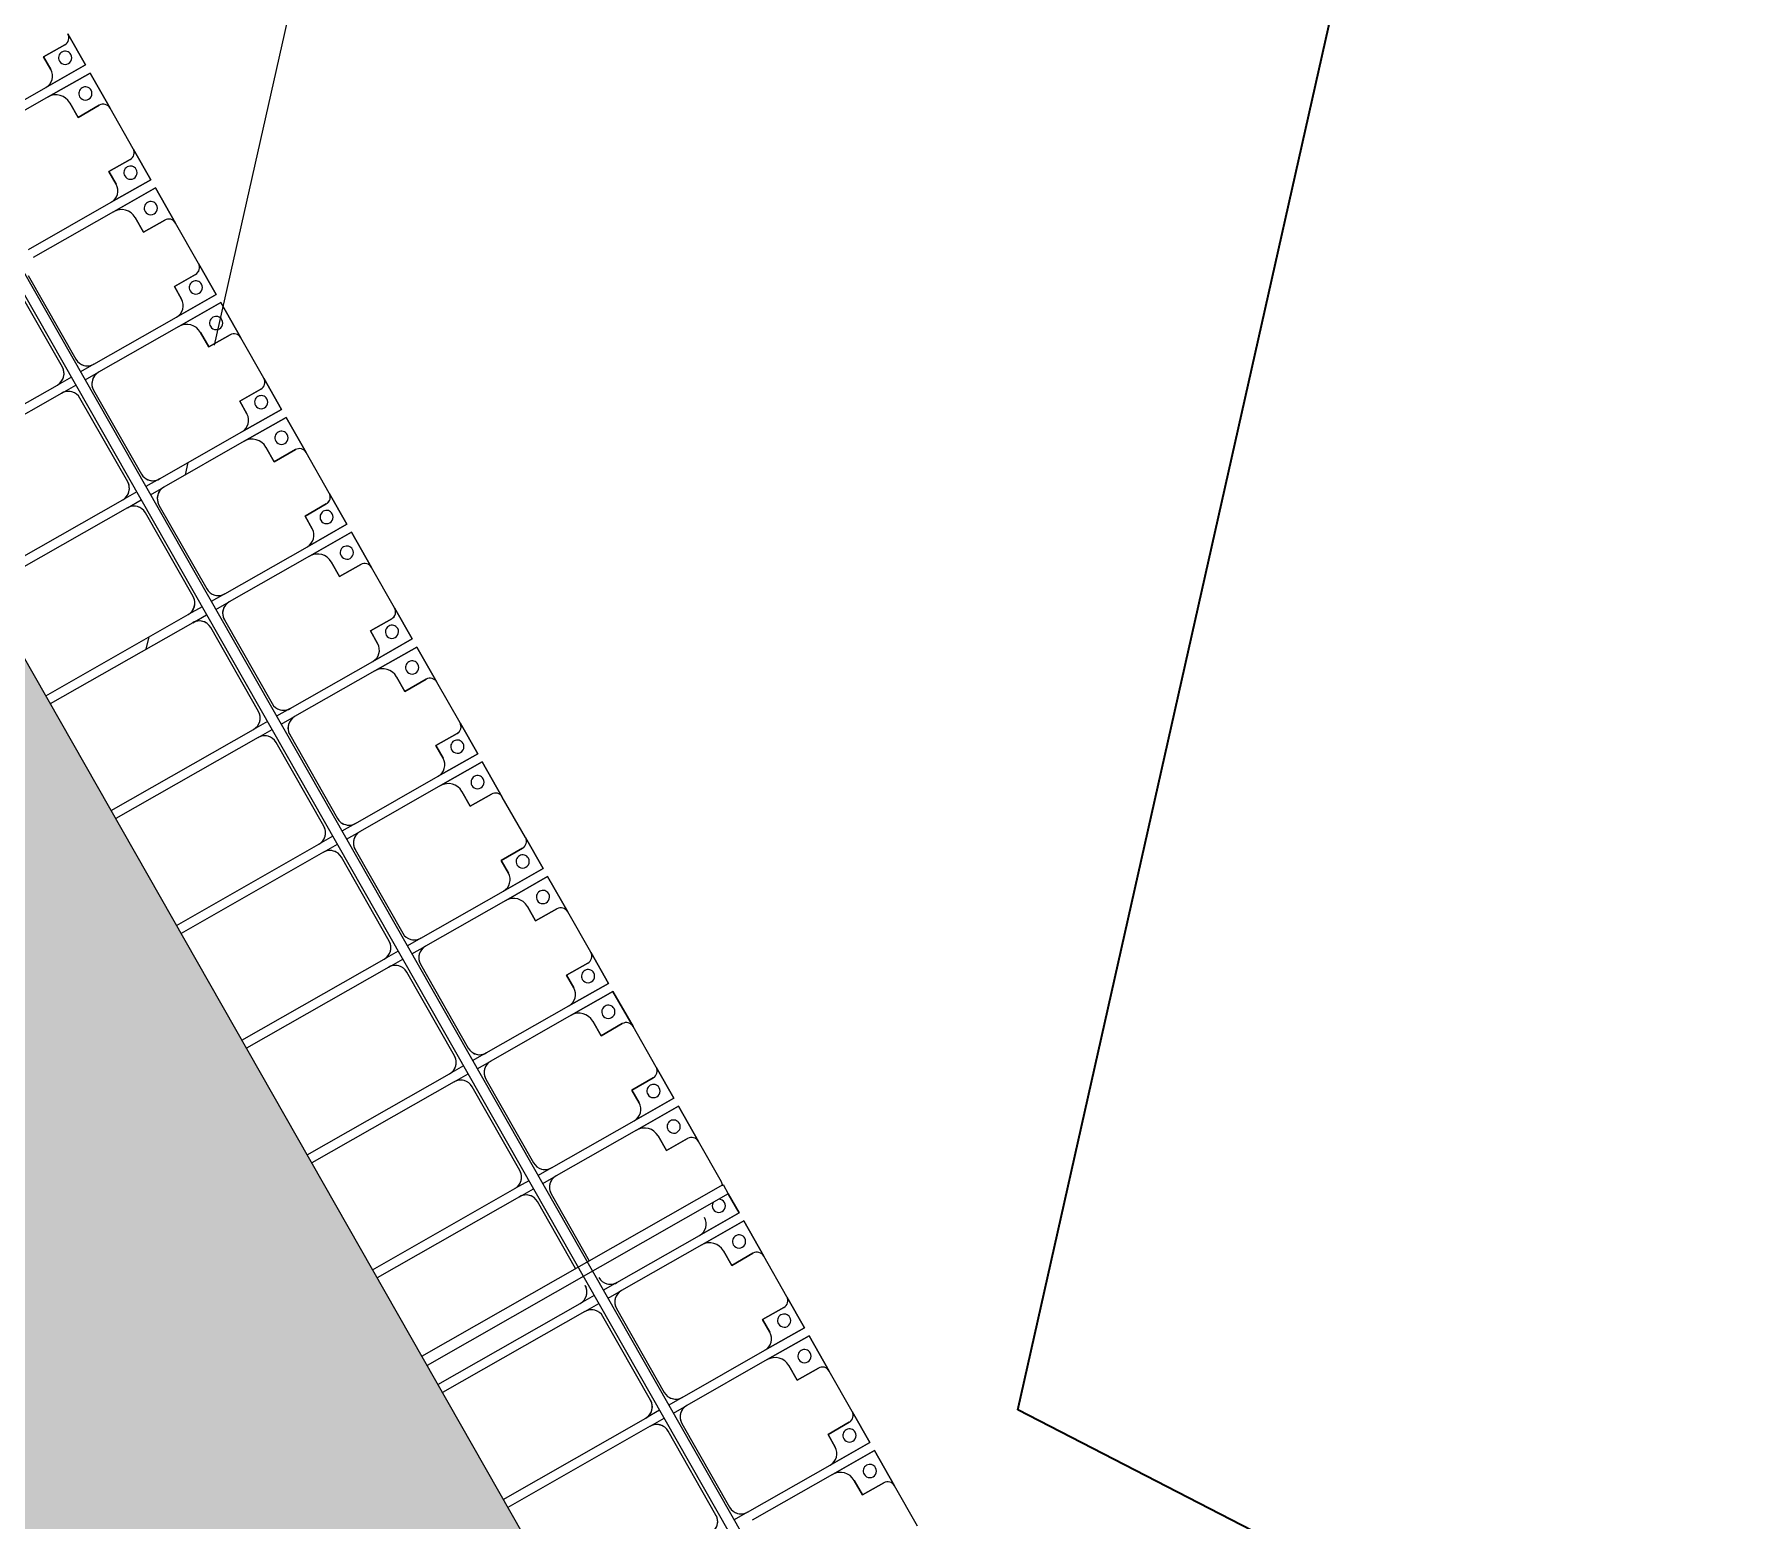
# Model space of a CAD drawing. Header units: millimetres. Extents: x -861324 to 439029, y -308065 to 694685.
# Drawn here: x -116937 to -110513, y 12455 to 18079 of the extents above; entities that cross this region are included whole.
import ezdxf

# ---------------------------------------------------------------- set-up
doc = ezdxf.new("R2010")
doc.units = ezdxf.units.MM
for name, color, linetype, lineweight in [('A-DETL-GENF', 92, 'Continuous', 9), ('A-DETL-THIN', 151, 'Continuous', 9), ('A-GENM', 13, 'Continuous', 9), ('C-TOPO-MAJR', 7, 'Continuous', 35), ('C-TOPO-MINR', 7, 'Continuous', 9), ('S-BEAM', 12, 'Continuous', 9)]:
    doc.layers.add(name, color=color, linetype=linetype, lineweight=lineweight)

# ---------------------------------------------------------------- blocks, each defined once
blk = doc.blocks.new('Dải phao đi lại kèm đỡ invester - DẢI PHAO ĐI LẠI-15551-BỐ TRÍ BÈ PIN HỒ BẢN MÒNG')
at = {"layer": 'A-GENM', "color": 9}
for p, q in [((66588.2, 1312.2), (66723.4, 1312.2)), ((66723.4, 1312.2), (66588.2, 1312.2)), ((66723.4, 1312.2), (66723.4, 1139.7)), ((66723.4, 1139.7), (66723.4, 1312.2)), ((66758.4, 1312.2), (66911.8, 1312.2)), ((66758.4, 1129.7), (66758.4, 1312.2)), ((66758.4, 1312.2), (66758.4, 1129.7)), ((66911.8, 1312.2), (66758.4, 1312.2)), ((67088.2, 1312.2), (67223.4, 1312.2)), ((67223.4, 1312.2), (67088.2, 1312.2)), ((67223.4, 1312.2), (67223.4, 1139.7)), ((67223.4, 1139.7), (67223.4, 1312.2)), ((67258.4, 1312.2), (67411.8, 1312.2)), ((67258.4, 1129.7), (67258.4, 1312.2)), ((67258.4, 1312.2), (67258.4, 1129.7)), ((67411.8, 1312.2), (67258.4, 1312.2)), ((67588.2, 1312.2), (67723.4, 1312.2)), ((67723.4, 1312.2), (67588.2, 1312.2)), ((67723.4, 1312.2), (67723.4, 1139.7)), ((67723.4, 1139.7), (67723.4, 1312.2)), ((67758.4, 1312.2), (67911.8, 1312.2)), ((67758.4, 1129.7), (67758.4, 1312.2)), ((67758.4, 1312.2), (67758.4, 1129.7)), ((67911.8, 1312.2), (67758.4, 1312.2)), ((68088.2, 1312.2), (68223.4, 1312.2)), ((68223.4, 1312.2), (68088.2, 1312.2)), ((68223.4, 1312.2), (68223.4, 1139.7)), ((68223.4, 1139.7), (68223.4, 1312.2)), ((68258.4, 1312.2), (68411.8, 1312.2)), ((68258.4, 1129.7), (68258.4, 1312.2)), ((68258.4, 1312.2), (68258.4, 1129.7)), ((68411.8, 1312.2), (68258.4, 1312.2)), ((68588.2, 1312.2), (68723.4, 1312.2)), ((68723.4, 1312.2), (68588.2, 1312.2)), ((68723.4, 1312.2), (68723.4, 1139.7)), ((68723.4, 1139.7), (68723.4, 1312.2)), ((68758.4, 1312.2), (68911.8, 1312.2)), ((68758.4, 1129.7), (68758.4, 1312.2)), ((68758.4, 1312.2), (68758.4, 1129.7)), ((68911.8, 1312.2), (68758.4, 1312.2)), ((69088.2, 1312.2), (69223.4, 1312.2)), ((69223.4, 1312.2), (69088.2, 1312.2)), ((69223.4, 1312.2), (69223.4, 1139.7)), ((69223.4, 1139.7), (69223.4, 1312.2)), ((69258.4, 1312.2), (69411.8, 1312.2)), ((69258.4, 1129.7), (69258.4, 1312.2)), ((69258.4, 1312.2), (69258.4, 1129.7)), ((69411.8, 1312.2), (69258.4, 1312.2)), ((69588.2, 1312.2), (69723.4, 1312.2)), ((69723.4, 1312.2), (69588.2, 1312.2)), ((69723.4, 1312.2), (69723.4, 1139.7)), ((69723.4, 1139.7), (69723.4, 1312.2)), ((69758.4, 1312.2), (69911.8, 1312.2)), ((69758.4, 1129.7), (69758.4, 1312.2)), ((69758.4, 1312.2), (69758.4, 1129.7)), ((69911.8, 1312.2), (69758.4, 1312.2)), ((70088.2, 1312.2), (70223.4, 1312.2)), ((70223.4, 1312.2), (70088.2, 1312.2)), ((70223.4, 1312.2), (70223.4, 1139.7)), ((70223.4, 1139.7), (70223.4, 1312.2)), ((70258.4, 1312.2), (70411.8, 1312.2)), ((70258.4, 1129.7), (70258.4, 1312.2)), ((70258.4, 1312.2), (70258.4, 1129.7)), ((70411.8, 1312.2), (70258.4, 1312.2)), ((70588.2, 1312.2), (70723.4, 1312.2)), ((70723.4, 1312.2), (70588.2, 1312.2)), ((70723.4, 1312.2), (70723.4, 1139.7)), ((70723.4, 1139.7), (70723.4, 1312.2)), ((70758.4, 1312.2), (70911.8, 1312.2)), ((70758.4, 1129.7), (70758.4, 1312.2)), ((70758.4, 1312.2), (70758.4, 1129.7)), ((70911.8, 1312.2), (70758.4, 1312.2)), ((71088.2, 1312.2), (71223.4, 1312.2)), ((71223.4, 1312.2), (71088.2, 1312.2)), ((71223.4, 1312.2), (71223.4, 1139.7)), ((71223.4, 1139.7), (71223.4, 1312.2)), ((71258.4, 1312.2), (71411.8, 1312.2)), ((71258.4, 1129.7), (71258.4, 1312.2)), ((71258.4, 1312.2), (71258.4, 1129.7)), ((71411.8, 1312.2), (71258.4, 1312.2)), ((71639.8, 1312.2), (71723.4, 1312.2)), ((71723.4, 1312.2), (71639.8, 1312.2)), ((71723.4, 1312.2), (71723.4, 1139.7)), ((71723.4, 1139.7), (71723.4, 1312.2)), ((71758.4, 1312.2), (71911.8, 1312.2)), ((71758.4, 1129.7), (71758.4, 1312.2)), ((71758.4, 1312.2), (71758.4, 1129.7)), ((71911.8, 1312.2), (71758.4, 1312.2)), ((72088.2, 1312.2), (72223.4, 1312.2)), ((72223.4, 1312.2), (72088.2, 1312.2)), ((72223.4, 1312.2), (72223.4, 1139.7)), ((72223.4, 1139.7), (72223.4, 1312.2)), ((72258.4, 1312.2), (72411.8, 1312.2)), ((72258.4, 1129.7), (72258.4, 1312.2)), ((72258.4, 1312.2), (72258.4, 1129.7)), ((72411.8, 1312.2), (72258.4, 1312.2)), ((72588.2, 1312.2), (72723.4, 1312.2)), ((72723.4, 1312.2), (72588.2, 1312.2)), ((72723.4, 1312.2), (72723.4, 1139.7)), ((72723.4, 1139.7), (72723.4, 1312.2)), ((72758.4, 1312.2), (72911.8, 1312.2)), ((72758.4, 1129.7), (72758.4, 1312.2)), ((72758.4, 1312.2), (72758.4, 1129.7)), ((72911.8, 1312.2), (72758.4, 1312.2)), ((66618.2, 1282.2), (66618.2, 1189.7)), ((66618.2, 1282.2), (66618.2, 1189.7)), ((66618.2, 1189.7), (66618.2, 1282.2)), ((66881.8, 1189.7), (66881.8, 1282.2)), ((66881.8, 1189.7), (66881.8, 1282.2)), ((66881.8, 1282.2), (66881.8, 1189.7)), ((67118.2, 1282.2), (67118.2, 1189.7)), ((67118.2, 1282.2), (67118.2, 1189.7)), ((67118.2, 1189.7), (67118.2, 1282.2)), ((67381.8, 1189.7), (67381.8, 1282.2)), ((67381.8, 1189.7), (67381.8, 1282.2)), ((67381.8, 1282.2), (67381.8, 1189.7)), ((67618.2, 1282.2), (67618.2, 1189.7)), ((67618.2, 1282.2), (67618.2, 1189.7)), ((67618.2, 1189.7), (67618.2, 1282.2)), ((67881.8, 1189.7), (67881.8, 1282.2)), ((67881.8, 1189.7), (67881.8, 1282.2)), ((67881.8, 1282.2), (67881.8, 1189.7)), ((68118.2, 1282.2), (68118.2, 1189.7)), ((68118.2, 1282.2), (68118.2, 1189.7)), ((68118.2, 1189.7), (68118.2, 1282.2)), ((68381.8, 1189.7), (68381.8, 1282.2)), ((68381.8, 1189.7), (68381.8, 1282.2)), ((68381.8, 1282.2), (68381.8, 1189.7)), ((68618.2, 1282.2), (68618.2, 1189.7)), ((68618.2, 1282.2), (68618.2, 1189.7)), ((68618.2, 1189.7), (68618.2, 1282.2)), ((68881.8, 1189.7), (68881.8, 1282.2)), ((68881.8, 1189.7), (68881.8, 1282.2)), ((68881.8, 1282.2), (68881.8, 1189.7)), ((69118.2, 1282.2), (69118.2, 1189.7)), ((69118.2, 1282.2), (69118.2, 1189.7)), ((69118.2, 1189.7), (69118.2, 1282.2)), ((69381.8, 1189.7), (69381.8, 1282.2)), ((69381.8, 1189.7), (69381.8, 1282.2)), ((69381.8, 1282.2), (69381.8, 1189.7)), ((69618.2, 1282.2), (69618.2, 1189.7)), ((69618.2, 1282.2), (69618.2, 1189.7)), ((69618.2, 1189.7), (69618.2, 1282.2)), ((69881.8, 1189.7), (69881.8, 1282.2)), ((69881.8, 1189.7), (69881.8, 1282.2)), ((69881.8, 1282.2), (69881.8, 1189.7)), ((70118.2, 1282.2), (70118.2, 1189.7)), ((70118.2, 1282.2), (70118.2, 1189.7)), ((70118.2, 1189.7), (70118.2, 1282.2)), ((70381.8, 1189.7), (70381.8, 1282.2)), ((70381.8, 1189.7), (70381.8, 1282.2)), ((70381.8, 1282.2), (70381.8, 1189.7)), ((70618.2, 1282.2), (70618.2, 1189.7)), ((70618.2, 1282.2), (70618.2, 1189.7)), ((70618.2, 1189.7), (70618.2, 1282.2)), ((70881.8, 1189.7), (70881.8, 1282.2)), ((70881.8, 1189.7), (70881.8, 1282.2)), ((70881.8, 1282.2), (70881.8, 1189.7)), ((71118.2, 1282.2), (71118.2, 1189.7)), ((71118.2, 1282.2), (71118.2, 1189.7)), ((71118.2, 1189.7), (71118.2, 1282.2)), ((71381.8, 1189.7), (71381.8, 1282.2)), ((71381.8, 1189.7), (71381.8, 1282.2)), ((71381.8, 1282.2), (71381.8, 1189.7)), ((71881.8, 1189.7), (71881.8, 1282.2)), ((71881.8, 1189.7), (71881.8, 1282.2)), ((71881.8, 1282.2), (71881.8, 1189.7)), ((72118.2, 1282.2), (72118.2, 1189.7)), ((72118.2, 1282.2), (72118.2, 1189.7)), ((72118.2, 1189.7), (72118.2, 1282.2)), ((72381.8, 1189.7), (72381.8, 1282.2)), ((72381.8, 1189.7), (72381.8, 1282.2)), ((72381.8, 1282.2), (72381.8, 1189.7)), ((72618.2, 1282.2), (72618.2, 1189.7)), ((72618.2, 1282.2), (72618.2, 1189.7)), ((72618.2, 1189.7), (72618.2, 1282.2)), ((72881.8, 1189.7), (72881.8, 1282.2)), ((72881.8, 1189.7), (72881.8, 1282.2)), ((72881.8, 1282.2), (72881.8, 1189.7)), ((66618.2, 1189.7), (66673.4, 1189.7)), ((66618.2, 1189.7), (66673.4, 1189.7)), ((66673.4, 1189.7), (66618.2, 1189.7)), ((66818.4, 1189.7), (66881.8, 1189.7)), ((66818.4, 1189.7), (66881.8, 1189.7)), ((66881.8, 1189.7), (66818.4, 1189.7)), ((67118.2, 1189.7), (67173.4, 1189.7)), ((67118.2, 1189.7), (67173.4, 1189.7)), ((67173.4, 1189.7), (67118.2, 1189.7)), ((67318.4, 1189.7), (67381.8, 1189.7)), ((67318.4, 1189.7), (67381.8, 1189.7)), ((67381.8, 1189.7), (67318.4, 1189.7)), ((67618.2, 1189.7), (67673.4, 1189.7)), ((67618.2, 1189.7), (67673.4, 1189.7)), ((67673.4, 1189.7), (67618.2, 1189.7)), ((67818.4, 1189.7), (67881.8, 1189.7)), ((67818.4, 1189.7), (67881.8, 1189.7)), ((67881.8, 1189.7), (67818.4, 1189.7)), ((68118.2, 1189.7), (68173.4, 1189.7)), ((68118.2, 1189.7), (68173.4, 1189.7)), ((68173.4, 1189.7), (68118.2, 1189.7)), ((68318.4, 1189.7), (68381.8, 1189.7)), ((68318.4, 1189.7), (68381.8, 1189.7)), ((68381.8, 1189.7), (68318.4, 1189.7)), ((68618.2, 1189.7), (68673.4, 1189.7)), ((68618.2, 1189.7), (68673.4, 1189.7)), ((68673.4, 1189.7), (68618.2, 1189.7)), ((68818.4, 1189.7), (68881.8, 1189.7)), ((68818.4, 1189.7), (68881.8, 1189.7)), ((68881.8, 1189.7), (68818.4, 1189.7)), ((69118.2, 1189.7), (69173.4, 1189.7)), ((69118.2, 1189.7), (69173.4, 1189.7)), ((69173.4, 1189.7), (69118.2, 1189.7)), ((69318.4, 1189.7), (69381.8, 1189.7)), ((69318.4, 1189.7), (69381.8, 1189.7)), ((69381.8, 1189.7), (69318.4, 1189.7)), ((69618.2, 1189.7), (69673.4, 1189.7)), ((69618.2, 1189.7), (69673.4, 1189.7)), ((69673.4, 1189.7), (69618.2, 1189.7)), ((69818.4, 1189.7), (69881.8, 1189.7)), ((69818.4, 1189.7), (69881.8, 1189.7)), ((69881.8, 1189.7), (69818.4, 1189.7)), ((70118.2, 1189.7), (70173.4, 1189.7)), ((70118.2, 1189.7), (70173.4, 1189.7)), ((70173.4, 1189.7), (70118.2, 1189.7)), ((70318.4, 1189.7), (70381.8, 1189.7)), ((70318.4, 1189.7), (70381.8, 1189.7)), ((70381.8, 1189.7), (70318.4, 1189.7)), ((70618.2, 1189.7), (70673.4, 1189.7)), ((70618.2, 1189.7), (70673.4, 1189.7)), ((70673.4, 1189.7), (70618.2, 1189.7)), ((70818.4, 1189.7), (70881.8, 1189.7)), ((70818.4, 1189.7), (70881.8, 1189.7)), ((70881.8, 1189.7), (70818.4, 1189.7)), ((71118.2, 1189.7), (71173.4, 1189.7)), ((71118.2, 1189.7), (71173.4, 1189.7)), ((71173.4, 1189.7), (71118.2, 1189.7)), ((71318.4, 1189.7), (71381.8, 1189.7)), ((71318.4, 1189.7), (71381.8, 1189.7)), ((71381.8, 1189.7), (71318.4, 1189.7)), ((71818.4, 1189.7), (71881.8, 1189.7)), ((71818.4, 1189.7), (71881.8, 1189.7)), ((71881.8, 1189.7), (71818.4, 1189.7)), ((72118.2, 1189.7), (72173.4, 1189.7)), ((72118.2, 1189.7), (72173.4, 1189.7)), ((72173.4, 1189.7), (72118.2, 1189.7)), ((72318.4, 1189.7), (72381.8, 1189.7)), ((72318.4, 1189.7), (72381.8, 1189.7)), ((72381.8, 1189.7), (72318.4, 1189.7)), ((72618.2, 1189.7), (72673.4, 1189.7)), ((72618.2, 1189.7), (72673.4, 1189.7)), ((72673.4, 1189.7), (72618.2, 1189.7)), ((72818.4, 1189.7), (72881.8, 1189.7)), ((72818.4, 1189.7), (72881.8, 1189.7)), ((72881.8, 1189.7), (72818.4, 1189.7)), ((67723.4, 779.7), (67723.4, 721.1)), ((67758.4, 721.1), (67758.4, 779.7)), ((68223.4, 779.7), (68223.4, 721.1)), ((68258.4, 721.1), (68258.4, 779.7)), ((68723.4, 779.7), (68723.4, 721.1)), ((68758.4, 721.1), (68758.4, 779.7)), ((69223.4, 779.7), (69223.4, 721.1)), ((69258.4, 721.1), (69258.4, 779.7)), ((69723.4, 779.7), (69723.4, 721.1)), ((69758.4, 721.1), (69758.4, 779.7)), ((70223.4, 779.7), (70223.4, 721.1)), ((70258.4, 721.1), (70258.4, 779.7)), ((70723.4, 779.7), (70723.4, 721.1)), ((70758.4, 721.1), (70758.4, 779.7)), ((71223.4, 779.7), (71223.4, 721.1)), ((71258.4, 721.1), (71258.4, 779.7)), ((71723.4, 779.7), (71723.4, 721.1)), ((71758.4, 721.1), (71758.4, 779.7)), ((72223.4, 779.7), (72223.4, 721.1)), ((72258.4, 721.1), (72258.4, 779.7)), ((72723.4, 779.7), (72723.4, 721.1)), ((67723.4, 681.1), (67723.4, 620.3)), ((67758.4, 620.3), (67758.4, 681.1)), ((68223.4, 681.1), (68223.4, 620.3)), ((68258.4, 620.3), (68258.4, 681.1)), ((68723.4, 681.1), (68723.4, 620.3)), ((68758.4, 620.3), (68758.4, 681.1)), ((69223.4, 681.1), (69223.4, 620.3)), ((69258.4, 620.3), (69258.4, 681.1)), ((69723.4, 681.1), (69723.4, 620.3)), ((69758.4, 620.3), (69758.4, 681.1)), ((70223.4, 681.1), (70223.4, 620.3)), ((70258.4, 620.3), (70258.4, 681.1)), ((70723.4, 681.1), (70723.4, 620.3)), ((70758.4, 620.3), (70758.4, 681.1)), ((71223.4, 681.1), (71223.4, 620.3)), ((71258.4, 620.3), (71258.4, 681.1)), ((71723.4, 681.1), (71723.4, 620.3)), ((71758.4, 620.3), (71758.4, 681.1)), ((72223.4, 681.1), (72223.4, 620.3)), ((72258.4, 620.3), (72258.4, 681.1))]:
    blk.add_line(p, q, dxfattribs=at)
at = {"layer": 'A-GENM', "color": 7}
for p, q in [((67088.2, 1312.2), (66911.8, 1312.2)), ((67588.2, 1312.2), (67411.8, 1312.2)), ((68088.2, 1312.2), (67911.8, 1312.2)), ((68588.2, 1312.2), (68411.8, 1312.2)), ((69088.2, 1312.2), (68911.8, 1312.2)), ((69588.2, 1312.2), (69411.8, 1312.2)), ((70088.2, 1312.2), (69911.8, 1312.2)), ((70588.2, 1312.2), (70411.8, 1312.2)), ((71088.2, 1312.2), (70911.8, 1312.2)), ((71588.2, 1312.2), (71411.8, 1312.2)), ((72088.2, 1312.2), (71911.8, 1312.2)), ((72588.2, 1312.2), (72411.8, 1312.2)), ((73088.2, 1312.2), (72911.8, 1312.2)), ((66618.2, 1189.7), (66618.2, 1282.2)), ((66881.8, 1282.2), (66881.8, 1189.7)), ((67118.2, 1189.7), (67118.2, 1282.2)), ((67381.8, 1282.2), (67381.8, 1189.7)), ((67618.2, 1189.7), (67618.2, 1282.2)), ((67881.8, 1282.2), (67881.8, 1189.7)), ((68118.2, 1189.7), (68118.2, 1282.2)), ((68381.8, 1282.2), (68381.8, 1189.7)), ((68618.2, 1189.7), (68618.2, 1282.2)), ((68881.8, 1282.2), (68881.8, 1189.7)), ((69118.2, 1189.7), (69118.2, 1282.2)), ((69381.8, 1282.2), (69381.8, 1189.7)), ((69618.2, 1189.7), (69618.2, 1282.2)), ((69881.8, 1282.2), (69881.8, 1189.7)), ((70118.2, 1189.7), (70118.2, 1282.2)), ((70381.8, 1282.2), (70381.8, 1189.7)), ((70618.2, 1189.7), (70618.2, 1282.2)), ((70881.8, 1282.2), (70881.8, 1189.7)), ((71118.2, 1189.7), (71118.2, 1282.2)), ((71381.8, 1282.2), (71381.8, 1189.7)), ((71881.8, 1282.2), (71881.8, 1189.7)), ((72118.2, 1189.7), (72118.2, 1282.2)), ((72381.8, 1282.2), (72381.8, 1189.7)), ((72618.2, 1189.7), (72618.2, 1282.2)), ((72881.8, 1282.2), (72881.8, 1189.7)), ((66673.4, 1189.7), (66618.2, 1189.7)), ((66881.8, 1189.7), (66818.4, 1189.7)), ((67173.4, 1189.7), (67118.2, 1189.7)), ((67381.8, 1189.7), (67318.4, 1189.7)), ((67673.4, 1189.7), (67618.2, 1189.7)), ((67881.8, 1189.7), (67818.4, 1189.7)), ((68173.4, 1189.7), (68118.2, 1189.7)), ((68381.8, 1189.7), (68318.4, 1189.7)), ((68673.4, 1189.7), (68618.2, 1189.7)), ((68881.8, 1189.7), (68818.4, 1189.7)), ((69173.4, 1189.7), (69118.2, 1189.7)), ((69381.8, 1189.7), (69318.4, 1189.7)), ((69673.4, 1189.7), (69618.2, 1189.7)), ((69881.8, 1189.7), (69818.4, 1189.7)), ((70173.4, 1189.7), (70118.2, 1189.7)), ((70381.8, 1189.7), (70318.4, 1189.7)), ((70673.4, 1189.7), (70618.2, 1189.7)), ((70881.8, 1189.7), (70818.4, 1189.7)), ((71173.4, 1189.7), (71118.2, 1189.7)), ((71381.8, 1189.7), (71318.4, 1189.7)), ((71881.8, 1189.7), (71818.4, 1189.7)), ((72173.4, 1189.7), (72118.2, 1189.7)), ((72381.8, 1189.7), (72318.4, 1189.7)), ((72673.4, 1189.7), (72618.2, 1189.7)), ((72881.8, 1189.7), (72818.4, 1189.7)), ((66723.4, 779.7), (66723.4, 1139.7)), ((66758.4, 1129.7), (66758.4, 779.7)), ((67223.4, 779.7), (67223.4, 1139.7)), ((67258.4, 1129.7), (67258.4, 779.7)), ((67723.4, 779.7), (67723.4, 1139.7)), ((67758.4, 1129.7), (67758.4, 779.7)), ((68223.4, 779.7), (68223.4, 1139.7)), ((68258.4, 1129.7), (68258.4, 779.7)), ((68723.4, 779.7), (68723.4, 1139.7)), ((68758.4, 1129.7), (68758.4, 779.7)), ((69223.4, 779.7), (69223.4, 1139.7)), ((69258.4, 1129.7), (69258.4, 779.7)), ((69723.4, 779.7), (69723.4, 1139.7)), ((69758.4, 1129.7), (69758.4, 779.7)), ((70223.4, 779.7), (70223.4, 1139.7)), ((70258.4, 1129.7), (70258.4, 779.7)), ((70723.4, 779.7), (70723.4, 1139.7)), ((70758.4, 1129.7), (70758.4, 779.7)), ((71223.4, 779.7), (71223.4, 1139.7)), ((71258.4, 1129.7), (71258.4, 779.7)), ((71723.4, 779.7), (71723.4, 1139.7)), ((71758.4, 1129.7), (71758.4, 779.7)), ((72223.4, 779.7), (72223.4, 1139.7)), ((72258.4, 1129.7), (72258.4, 779.7)), ((72723.4, 779.7), (72723.4, 1139.7)), ((72758.4, 1129.7), (72758.4, 779.7)), ((67723.4, 779.7), (67723.4, 721.1)), ((67758.4, 721.1), (67758.4, 779.7)), ((68223.4, 779.7), (68223.4, 721.1)), ((68258.4, 721.1), (68258.4, 779.7)), ((68723.4, 779.7), (68723.4, 721.1)), ((68758.4, 721.1), (68758.4, 779.7)), ((69223.4, 779.7), (69223.4, 721.1)), ((69258.4, 721.1), (69258.4, 779.7)), ((69723.4, 779.7), (69723.4, 721.1)), ((69758.4, 721.1), (69758.4, 779.7)), ((70223.4, 779.7), (70223.4, 721.1)), ((70258.4, 721.1), (70258.4, 779.7)), ((70723.4, 779.7), (70723.4, 721.1)), ((70758.4, 721.1), (70758.4, 779.7)), ((71223.4, 779.7), (71223.4, 721.1)), ((71258.4, 721.1), (71258.4, 779.7)), ((71723.4, 779.7), (71723.4, 721.1)), ((71758.4, 721.1), (71758.4, 779.7)), ((72223.4, 779.7), (72223.4, 721.1)), ((72258.4, 721.1), (72258.4, 779.7)), ((72723.4, 779.7), (72723.4, 721.1)), ((67308.4, 729.7), (67673.4, 729.7)), ((67808.4, 729.7), (68173.4, 729.7)), ((68308.4, 729.7), (68673.4, 729.7)), ((68808.4, 729.7), (69173.4, 729.7)), ((69308.4, 729.7), (69673.4, 729.7)), ((69808.4, 729.7), (70173.4, 729.7)), ((70308.4, 729.7), (70673.4, 729.7)), ((70808.4, 729.7), (71173.4, 729.7)), ((71308.4, 729.7), (71599.8, 729.7)), ((71808.4, 729.7), (72173.4, 729.7)), ((72308.4, 729.7), (72673.4, 729.7)), ((67673.4, 670.3), (67308.4, 670.3)), ((67723.4, 681.1), (67723.4, 620.3)), ((67758.4, 620.3), (67758.4, 681.1)), ((68173.4, 670.3), (67808.4, 670.3)), ((68223.4, 681.1), (68223.4, 620.3)), ((68258.4, 620.3), (68258.4, 681.1)), ((68673.4, 670.3), (68308.4, 670.3)), ((68723.4, 681.1), (68723.4, 620.3)), ((68758.4, 620.3), (68758.4, 681.1)), ((69173.4, 670.3), (68808.4, 670.3)), ((69223.4, 681.1), (69223.4, 620.3)), ((69258.4, 620.3), (69258.4, 681.1)), ((69673.4, 670.3), (69308.4, 670.3)), ((69723.4, 681.1), (69723.4, 620.3)), ((69758.4, 620.3), (69758.4, 681.1)), ((70173.4, 670.3), (69808.4, 670.3)), ((70223.4, 681.1), (70223.4, 620.3)), ((70258.4, 620.3), (70258.4, 681.1)), ((70673.4, 670.3), (70308.4, 670.3)), ((70723.4, 681.1), (70723.4, 620.3)), ((70758.4, 620.3), (70758.4, 681.1)), ((71173.4, 670.3), (70808.4, 670.3)), ((71223.4, 681.1), (71223.4, 620.3)), ((71258.4, 620.3), (71258.4, 681.1)), ((71599.8, 670.3), (71308.4, 670.3)), ((71723.4, 681.1), (71723.4, 620.3)), ((71758.4, 620.3), (71758.4, 681.1)), ((72173.4, 670.3), (71808.4, 670.3)), ((72223.4, 681.1), (72223.4, 620.3)), ((72258.4, 620.3), (72258.4, 681.1)), ((72673.4, 670.3), (72308.4, 670.3)), ((67723.4, 0), (67723.4, 620.3)), ((67758.4, 620.3), (67758.4, 0)), ((68223.4, 0), (68223.4, 620.3)), ((68258.4, 620.3), (68258.4, 0)), ((68723.4, 0), (68723.4, 620.3)), ((68758.4, 620.3), (68758.4, 0)), ((69223.4, 0), (69223.4, 620.3)), ((69258.4, 620.3), (69258.4, 0)), ((69723.4, 0), (69723.4, 620.3)), ((69758.4, 620.3), (69758.4, 0)), ((70223.4, 0), (70223.4, 620.3)), ((70258.4, 620.3), (70258.4, 0)), ((70723.4, 0), (70723.4, 620.3)), ((70758.4, 620.3), (70758.4, 0)), ((71223.4, 0), (71223.4, 620.3)), ((71258.4, 620.3), (71258.4, 0)), ((71723.4, 0), (71723.4, 620.3)), ((71758.4, 620.3), (71758.4, 0)), ((72223.4, 0), (72223.4, 620.3)), ((72258.4, 620.3), (72258.4, 0))]:
    blk.add_line(p, q, dxfattribs=at)
for centre, radius, start, end in [((66588.2, 1282.2), 30, 360, 90), ((66911.8, 1282.2), 30, 90, 180), ((67088.2, 1282.2), 30, 360, 90), ((67411.8, 1282.2), 30, 90, 180), ((67588.2, 1282.2), 30, 360, 90), ((67911.8, 1282.2), 30, 90, 180), ((68088.2, 1282.2), 30, 360, 90), ((68411.8, 1282.2), 30, 90, 180), ((68588.2, 1282.2), 30, 360, 90), ((68911.8, 1282.2), 30, 90, 180), ((69088.2, 1282.2), 30, 360, 90), ((69411.8, 1282.2), 30, 90, 180), ((69588.2, 1282.2), 30, 360, 90), ((69911.8, 1282.2), 30, 90, 180), ((70088.2, 1282.2), 30, 360, 90), ((70411.8, 1282.2), 30, 90, 180), ((70588.2, 1282.2), 30, 360, 90), ((70911.8, 1282.2), 30, 90, 180), ((71088.2, 1282.2), 30, 360, 90), ((71411.8, 1282.2), 30, 90, 180), ((71588.2, 1282.2), 30, 60, 90), ((71911.8, 1282.2), 30, 90, 180), ((72088.2, 1282.2), 30, 360, 90), ((72411.8, 1282.2), 30, 90, 180), ((72588.2, 1282.2), 30, 360, 90), ((72911.8, 1282.2), 30, 90, 180), ((66673.4, 1139.7), 50, 0, 90), ((66818.4, 1129.7), 60, 90, 180), ((67173.4, 1139.7), 50, 0, 90), ((67318.4, 1129.7), 60, 90, 180), ((67673.4, 1139.7), 50, 0, 90), ((67818.4, 1129.7), 60, 90, 180), ((68173.4, 1139.7), 50, 0, 90), ((68318.4, 1129.7), 60, 90, 180), ((68673.4, 1139.7), 50, 0, 90), ((68818.4, 1129.7), 60, 90, 180), ((69173.4, 1139.7), 50, 0, 90), ((69318.4, 1129.7), 60, 90, 180), ((69673.4, 1139.7), 50, 0, 90), ((69818.4, 1129.7), 60, 90, 180), ((70173.4, 1139.7), 50, 0, 90), ((70318.4, 1129.7), 60, 90, 180), ((70673.4, 1139.7), 50, 0, 90), ((70818.4, 1129.7), 60, 90, 180), ((71173.4, 1139.7), 50, 0, 90), ((71318.4, 1129.7), 60, 90, 180), ((71673.4, 1139.7), 50, 0, 90), ((71818.4, 1129.7), 60, 90, 180), ((72173.4, 1139.7), 50, 0, 90), ((72318.4, 1129.7), 60, 90, 180), ((72673.4, 1139.7), 50, 0, 90), ((72818.4, 1129.7), 60, 90, 180), ((67673.4, 779.7), 50, 270, 0), ((67673.4, 779.7), 50, 300, 0), ((67808.4, 779.7), 50, 180, 270), ((68173.4, 779.7), 50, 270, 0), ((68173.4, 779.7), 50, 300, 0), ((68308.4, 779.7), 50, 180, 270), ((68673.4, 779.7), 50, 270, 0), ((68673.4, 779.7), 50, 300, 0), ((68808.4, 779.7), 50, 180, 270), ((69173.4, 779.7), 50, 270, 0), ((69173.4, 779.7), 50, 300, 0), ((69308.4, 779.7), 50, 180, 270), ((69673.4, 779.7), 50, 270, 0), ((69673.4, 779.7), 50, 300, 0), ((69808.4, 779.7), 50, 180, 270), ((70173.4, 779.7), 50, 270, 0), ((70173.4, 779.7), 50, 300, 0), ((70308.4, 779.7), 50, 180, 270), ((70673.4, 779.7), 50, 270, 0), ((70673.4, 779.7), 50, 300, 0), ((70808.4, 779.7), 50, 180, 270), ((71173.4, 779.7), 50, 270, 0), ((71173.4, 779.7), 50, 300, 0), ((71308.4, 779.7), 50, 180, 270), ((71673.4, 779.7), 50, 270, 0), ((71673.4, 779.7), 50, 300, 0), ((71808.4, 779.7), 50, 180, 270), ((72173.4, 779.7), 50, 270, 0), ((72173.4, 779.7), 50, 300, 0), ((72308.4, 779.7), 50, 180, 270), ((72673.4, 779.7), 50, 270, 0), ((72673.4, 779.7), 50, 300, 0), ((67808.4, 779.7), 50, 210, 270), ((68308.4, 779.7), 50, 210, 270), ((68808.4, 779.7), 50, 210, 270), ((69308.4, 779.7), 50, 210, 270), ((69808.4, 779.7), 50, 210, 270), ((70308.4, 779.7), 50, 210, 270), ((70808.4, 779.7), 50, 210, 270), ((71308.4, 779.7), 50, 210, 270), ((71808.4, 779.7), 50, 210, 270), ((72308.4, 779.7), 50, 210, 270), ((67673.4, 620.3), 50, 360, 90), ((67673.4, 620.3), 50, 30, 90), ((67808.4, 620.3), 50, 90, 180), ((67808.4, 620.3), 50, 120, 180), ((68173.4, 620.3), 50, 360, 90), ((68173.4, 620.3), 50, 30, 90), ((68308.4, 620.3), 50, 90, 180), ((68308.4, 620.3), 50, 120, 180), ((68673.4, 620.3), 50, 360, 90), ((68673.4, 620.3), 50, 30, 90), ((68808.4, 620.3), 50, 90, 180), ((68808.4, 620.3), 50, 120, 180), ((69173.4, 620.3), 50, 360, 90), ((69173.4, 620.3), 50, 30, 90), ((69308.4, 620.3), 50, 90, 180), ((69308.4, 620.3), 50, 120, 180), ((69673.4, 620.3), 50, 360, 90), ((69673.4, 620.3), 50, 30, 90), ((69808.4, 620.3), 50, 90, 180), ((69808.4, 620.3), 50, 120, 180), ((70173.4, 620.3), 50, 360, 90), ((70173.4, 620.3), 50, 30, 90), ((70308.4, 620.3), 50, 90, 180), ((70308.4, 620.3), 50, 120, 180), ((70673.4, 620.3), 50, 360, 90), ((70673.4, 620.3), 50, 30, 90), ((70808.4, 620.3), 50, 90, 180), ((70808.4, 620.3), 50, 120, 180), ((71173.4, 620.3), 50, 360, 90), ((71173.4, 620.3), 50, 30, 90), ((71308.4, 620.3), 50, 90, 180), ((71308.4, 620.3), 50, 120, 180), ((71673.4, 620.3), 50, 360, 90), ((71673.4, 620.3), 50, 30, 90), ((71808.4, 620.3), 50, 90, 180), ((71808.4, 620.3), 50, 120, 180), ((72173.4, 620.3), 50, 360, 90), ((72173.4, 620.3), 50, 30, 90), ((72308.4, 620.3), 50, 90, 180), ((72308.4, 620.3), 50, 120, 180), ((72673.4, 620.3), 50, 360, 90), ((72673.4, 620.3), 50, 30, 90)]:
    blk.add_arc(centre, radius, start, end, dxfattribs=at)
at = {"layer": 'A-GENM', "color": 9}
for centre, radius, start, end in [((66588.2, 1282.2), 30, 0, 90), ((66588.2, 1282.2), 30, 360, 90), ((66588.2, 1282.2), 30, 360, 90), ((66911.8, 1282.2), 30, 90, 180), ((66911.8, 1282.2), 30, 90, 180), ((66911.8, 1282.2), 30, 90, 180), ((67088.2, 1282.2), 30, 0, 90), ((67088.2, 1282.2), 30, 360, 90), ((67088.2, 1282.2), 30, 360, 90), ((67411.8, 1282.2), 30, 90, 180), ((67411.8, 1282.2), 30, 90, 180), ((67411.8, 1282.2), 30, 90, 180), ((67588.2, 1282.2), 30, 0, 90), ((67588.2, 1282.2), 30, 360, 90), ((67588.2, 1282.2), 30, 360, 90), ((67911.8, 1282.2), 30, 90, 180), ((67911.8, 1282.2), 30, 90, 180), ((67911.8, 1282.2), 30, 90, 180), ((68088.2, 1282.2), 30, 0, 90), ((68088.2, 1282.2), 30, 360, 90), ((68088.2, 1282.2), 30, 360, 90), ((68411.8, 1282.2), 30, 90, 180), ((68411.8, 1282.2), 30, 90, 180), ((68411.8, 1282.2), 30, 90, 180), ((68588.2, 1282.2), 30, 0, 90), ((68588.2, 1282.2), 30, 360, 90), ((68588.2, 1282.2), 30, 360, 90), ((68911.8, 1282.2), 30, 90, 180), ((68911.8, 1282.2), 30, 90, 180), ((68911.8, 1282.2), 30, 90, 180), ((69088.2, 1282.2), 30, 0, 90), ((69088.2, 1282.2), 30, 360, 90), ((69088.2, 1282.2), 30, 360, 90), ((69411.8, 1282.2), 30, 90, 180), ((69411.8, 1282.2), 30, 90, 180), ((69411.8, 1282.2), 30, 90, 180), ((69588.2, 1282.2), 30, 0, 90), ((69588.2, 1282.2), 30, 360, 90), ((69588.2, 1282.2), 30, 360, 90), ((69911.8, 1282.2), 30, 90, 180), ((69911.8, 1282.2), 30, 90, 180), ((69911.8, 1282.2), 30, 90, 180), ((70088.2, 1282.2), 30, 0, 90), ((70088.2, 1282.2), 30, 360, 90), ((70088.2, 1282.2), 30, 360, 90), ((70411.8, 1282.2), 30, 90, 180), ((70411.8, 1282.2), 30, 90, 180), ((70411.8, 1282.2), 30, 90, 180), ((70588.2, 1282.2), 30, 0, 90), ((70588.2, 1282.2), 30, 360, 90), ((70588.2, 1282.2), 30, 360, 90), ((70911.8, 1282.2), 30, 90, 180), ((70911.8, 1282.2), 30, 90, 180), ((70911.8, 1282.2), 30, 90, 180), ((71088.2, 1282.2), 30, 0, 90), ((71088.2, 1282.2), 30, 360, 90), ((71088.2, 1282.2), 30, 360, 90), ((71411.8, 1282.2), 30, 90, 180), ((71411.8, 1282.2), 30, 90, 180), ((71411.8, 1282.2), 30, 90, 180), ((71588.2, 1282.2), 30, 60, 90), ((71588.2, 1282.2), 30, 60, 90), ((71588.2, 1282.2), 30, 60, 90), ((71911.8, 1282.2), 30, 90, 180), ((71911.8, 1282.2), 30, 90, 180), ((71911.8, 1282.2), 30, 90, 180), ((72088.2, 1282.2), 30, 0, 90), ((72088.2, 1282.2), 30, 360, 90), ((72088.2, 1282.2), 30, 360, 90), ((72411.8, 1282.2), 30, 90, 180), ((72411.8, 1282.2), 30, 90, 180), ((72411.8, 1282.2), 30, 90, 180), ((72588.2, 1282.2), 30, 0, 90), ((72588.2, 1282.2), 30, 360, 90), ((72588.2, 1282.2), 30, 360, 90), ((72911.8, 1282.2), 30, 90, 180), ((72911.8, 1282.2), 30, 90, 180), ((72911.8, 1282.2), 30, 90, 180), ((66661.8, 1258.6), 25, 90, 270), ((66661.8, 1258.6), 25, 90, 270), ((66661.8, 1258.6), 25, 270, 90), ((66661.8, 1258.6), 25, 270, 90), ((66816.8, 1258.6), 25, 90, 270), ((66816.8, 1258.6), 25, 90, 270), ((66816.8, 1258.6), 25, 270, 90), ((66816.8, 1258.6), 25, 270, 90), ((67161.8, 1258.6), 25, 90, 270), ((67161.8, 1258.6), 25, 90, 270), ((67161.8, 1258.6), 25, 270, 90), ((67161.8, 1258.6), 25, 270, 90), ((67316.8, 1258.6), 25, 90, 270), ((67316.8, 1258.6), 25, 90, 270), ((67316.8, 1258.6), 25, 270, 90), ((67316.8, 1258.6), 25, 270, 90), ((67661.8, 1258.6), 25, 90, 270), ((67661.8, 1258.6), 25, 90, 270), ((67661.8, 1258.6), 25, 270, 90), ((67661.8, 1258.6), 25, 270, 90), ((67816.8, 1258.6), 25, 90, 270), ((67816.8, 1258.6), 25, 90, 270), ((67816.8, 1258.6), 25, 270, 90), ((67816.8, 1258.6), 25, 270, 90), ((68161.8, 1258.6), 25, 90, 270), ((68161.8, 1258.6), 25, 90, 270), ((68161.8, 1258.6), 25, 270, 90), ((68161.8, 1258.6), 25, 270, 90), ((68316.8, 1258.6), 25, 90, 270), ((68316.8, 1258.6), 25, 90, 270), ((68316.8, 1258.6), 25, 270, 90), ((68316.8, 1258.6), 25, 270, 90), ((68661.8, 1258.6), 25, 90, 270), ((68661.8, 1258.6), 25, 90, 270), ((68661.8, 1258.6), 25, 270, 90), ((68661.8, 1258.6), 25, 270, 90), ((68816.8, 1258.6), 25, 90, 270), ((68816.8, 1258.6), 25, 90, 270), ((68816.8, 1258.6), 25, 270, 90), ((68816.8, 1258.6), 25, 270, 90), ((69161.8, 1258.6), 25, 90, 270), ((69161.8, 1258.6), 25, 90, 270), ((69161.8, 1258.6), 25, 270, 90), ((69161.8, 1258.6), 25, 270, 90), ((69316.8, 1258.6), 25, 90, 270), ((69316.8, 1258.6), 25, 90, 270), ((69316.8, 1258.6), 25, 270, 90), ((69316.8, 1258.6), 25, 270, 90), ((69661.8, 1258.6), 25, 90, 270), ((69661.8, 1258.6), 25, 90, 270), ((69661.8, 1258.6), 25, 270, 90), ((69661.8, 1258.6), 25, 270, 90), ((69816.8, 1258.6), 25, 90, 270), ((69816.8, 1258.6), 25, 90, 270), ((69816.8, 1258.6), 25, 270, 90), ((69816.8, 1258.6), 25, 270, 90), ((70161.8, 1258.6), 25, 90, 270), ((70161.8, 1258.6), 25, 90, 270), ((70161.8, 1258.6), 25, 270, 90), ((70161.8, 1258.6), 25, 270, 90), ((70316.8, 1258.6), 25, 90, 270), ((70316.8, 1258.6), 25, 90, 270), ((70316.8, 1258.6), 25, 270, 90), ((70316.8, 1258.6), 25, 270, 90), ((70661.8, 1258.6), 25, 90, 270), ((70661.8, 1258.6), 25, 90, 270), ((70661.8, 1258.6), 25, 270, 90), ((70661.8, 1258.6), 25, 270, 90), ((70816.8, 1258.6), 25, 90, 270), ((70816.8, 1258.6), 25, 90, 270), ((70816.8, 1258.6), 25, 270, 90), ((70816.8, 1258.6), 25, 270, 90), ((71161.8, 1258.6), 25, 90, 270), ((71161.8, 1258.6), 25, 90, 270), ((71161.8, 1258.6), 25, 270, 90), ((71161.8, 1258.6), 25, 270, 90), ((71316.8, 1258.6), 25, 90, 270), ((71316.8, 1258.6), 25, 90, 270), ((71316.8, 1258.6), 25, 270, 90), ((71316.8, 1258.6), 25, 270, 90), ((71661.8, 1258.6), 25, 90, 150), ((71661.8, 1258.6), 25, 90, 150), ((71661.8, 1258.6), 25, 210, 270), ((71661.8, 1258.6), 25, 210, 270), ((71661.8, 1258.6), 25, 270, 90), ((71661.8, 1258.6), 25, 270, 90), ((71816.8, 1258.6), 25, 90, 270), ((71816.8, 1258.6), 25, 90, 270), ((71816.8, 1258.6), 25, 270, 90), ((71816.8, 1258.6), 25, 270, 90), ((72161.8, 1258.6), 25, 90, 270), ((72161.8, 1258.6), 25, 90, 270), ((72161.8, 1258.6), 25, 270, 90), ((72161.8, 1258.6), 25, 270, 90), ((72316.8, 1258.6), 25, 90, 270), ((72316.8, 1258.6), 25, 90, 270), ((72316.8, 1258.6), 25, 270, 90), ((72316.8, 1258.6), 25, 270, 90), ((72661.8, 1258.6), 25, 90, 270), ((72661.8, 1258.6), 25, 90, 270), ((72661.8, 1258.6), 25, 270, 90), ((72661.8, 1258.6), 25, 270, 90), ((72816.8, 1258.6), 25, 90, 270), ((72816.8, 1258.6), 25, 90, 270), ((72816.8, 1258.6), 25, 270, 90), ((72816.8, 1258.6), 25, 270, 90), ((66673.4, 1139.7), 50, 0, 90), ((66673.4, 1139.7), 50, 0, 90), ((66673.4, 1139.7), 50, 0, 90), ((66818.4, 1129.7), 60, 90, 180), ((66818.4, 1129.7), 60, 90, 180), ((66818.4, 1129.7), 60, 90, 180), ((67173.4, 1139.7), 50, 0, 90), ((67173.4, 1139.7), 50, 0, 90), ((67173.4, 1139.7), 50, 0, 90), ((67318.4, 1129.7), 60, 90, 180), ((67318.4, 1129.7), 60, 90, 180), ((67318.4, 1129.7), 60, 90, 180), ((67673.4, 1139.7), 50, 0, 90), ((67673.4, 1139.7), 50, 0, 90), ((67673.4, 1139.7), 50, 0, 90), ((67818.4, 1129.7), 60, 90, 180), ((67818.4, 1129.7), 60, 90, 180), ((67818.4, 1129.7), 60, 90, 180), ((68173.4, 1139.7), 50, 0, 90), ((68173.4, 1139.7), 50, 0, 90), ((68173.4, 1139.7), 50, 0, 90), ((68318.4, 1129.7), 60, 90, 180), ((68318.4, 1129.7), 60, 90, 180), ((68318.4, 1129.7), 60, 90, 180), ((68673.4, 1139.7), 50, 0, 90), ((68673.4, 1139.7), 50, 0, 90), ((68673.4, 1139.7), 50, 0, 90), ((68818.4, 1129.7), 60, 90, 180), ((68818.4, 1129.7), 60, 90, 180), ((68818.4, 1129.7), 60, 90, 180), ((69173.4, 1139.7), 50, 0, 90), ((69173.4, 1139.7), 50, 0, 90), ((69173.4, 1139.7), 50, 0, 90), ((69318.4, 1129.7), 60, 90, 180), ((69318.4, 1129.7), 60, 90, 180), ((69318.4, 1129.7), 60, 90, 180), ((69673.4, 1139.7), 50, 0, 90), ((69673.4, 1139.7), 50, 0, 90), ((69673.4, 1139.7), 50, 0, 90), ((69818.4, 1129.7), 60, 90, 180), ((69818.4, 1129.7), 60, 90, 180), ((69818.4, 1129.7), 60, 90, 180), ((70173.4, 1139.7), 50, 0, 90), ((70173.4, 1139.7), 50, 0, 90), ((70173.4, 1139.7), 50, 0, 90), ((70318.4, 1129.7), 60, 90, 180), ((70318.4, 1129.7), 60, 90, 180), ((70318.4, 1129.7), 60, 90, 180), ((70673.4, 1139.7), 50, 0, 90), ((70673.4, 1139.7), 50, 0, 90), ((70673.4, 1139.7), 50, 0, 90), ((70818.4, 1129.7), 60, 90, 180), ((70818.4, 1129.7), 60, 90, 180), ((70818.4, 1129.7), 60, 90, 180), ((71173.4, 1139.7), 50, 0, 90), ((71173.4, 1139.7), 50, 0, 90), ((71173.4, 1139.7), 50, 0, 90), ((71318.4, 1129.7), 60, 90, 180), ((71318.4, 1129.7), 60, 90, 180), ((71318.4, 1129.7), 60, 90, 180), ((71673.4, 1139.7), 50, 0, 90), ((71673.4, 1139.7), 50, 0, 90), ((71673.4, 1139.7), 50, 0, 90), ((71818.4, 1129.7), 60, 90, 180), ((71818.4, 1129.7), 60, 90, 180), ((71818.4, 1129.7), 60, 90, 180), ((72173.4, 1139.7), 50, 0, 90), ((72173.4, 1139.7), 50, 0, 90), ((72173.4, 1139.7), 50, 0, 90), ((72318.4, 1129.7), 60, 90, 180), ((72318.4, 1129.7), 60, 90, 180), ((72318.4, 1129.7), 60, 90, 180), ((72673.4, 1139.7), 50, 0, 90), ((72673.4, 1139.7), 50, 0, 90), ((72673.4, 1139.7), 50, 0, 90), ((72818.4, 1129.7), 60, 90, 180), ((72818.4, 1129.7), 60, 90, 180), ((72818.4, 1129.7), 60, 90, 180)]:
    blk.add_arc(centre, radius, start, end, dxfattribs=at)
blk = doc.blocks.new('Dầm C52 - Dầm C52-18760-BỐ TRÍ BÈ PIN HỒ BẢN MÒNG')
at = {"layer": 'S-BEAM', "color": 7}
for p, q in [((-74474.317946, 20), (74474.317946, 20)), ((74474.317946, -20), (-74474.317946, -20))]:
    blk.add_line(p, q, dxfattribs=at)
blk = doc.blocks.new('Dầm C52 - Hộp 40x60-V138-BỐ TRÍ BÈ PIN HỒ BẢN MÒNG')
at = {"layer": 'S-BEAM', "color": 7}
for p, q in [((-55982.1, -20), (-55982.1, 20)), ((-55982.1, 20), (-54669.9, 20)), ((-54669.9, -20), (-55982.1, -20))]:
    blk.add_line(p, q, dxfattribs=at)
blk = doc.blocks.new('HOBANMONG_BEPIN 5_rvt-1-BỐ TRÍ BÈ PIN HỒ BẢN MÒNG')
at = {"layer": 'A-GENM', "lineweight": 9, "rotation": 299.6620124026263}
blk.add_blockref('Dải phao đi lại kèm đỡ invester - DẢI PHAO ĐI LẠI-15551-BỐ TRÍ BÈ PIN HỒ BẢN MÒNG', (-150902.4, 75292.3), dxfattribs=at)
at = {"layer": 'S-BEAM', "lineweight": 9}
for name, p, rotation in [('Dầm C52 - Dầm C52-18760-BỐ TRÍ BÈ PIN HỒ BẢN MÒNG', (-113659.2, 11314.1), 119.6620124026264), ('Dầm C52 - Hộp 40x60-V138-BỐ TRÍ BÈ PIN HỒ BẢN MÒNG', (-162964.9, -13997.7), 209.6620124026261)]:
    blk.add_blockref(name, p, dxfattribs=dict(at, rotation=rotation))

msp = doc.modelspace()

# ---------------------------------------------------------------- hatches: boundary and pattern name
at = {"layer": 'A-DETL-GENF'}
msp.add_hatch(color=8, dxfattribs=at).paths.add_polyline_path([(-173161.7, -107703), (-77659.8, -53313.6), (-150902.4, 75292.3), (-214161.5, 39265.5), (-192386.7, 1031.4), (-224629.5, -17331.2), (-174039.6, -106161.4)])

# ---------------------------------------------------------------- linework, layer by layer
at = {"layer": 'A-DETL-THIN'}
msp.add_line((-77659.8, -53313.6), (-150902.4, 75292.3), dxfattribs=at)
at = {"layer": 'C-TOPO-MAJR'}
for p, q in [((-113213.1, 12872.2), (-110852.4, 23366.8)), ((-106471.2, 9397.9), (-113213.1, 12872.2))]:
    msp.add_line(p, q, dxfattribs=at)
at = {"layer": 'C-TOPO-MINR'}
for p, q in [((-116253.1, 16900.7), (-114565.6, 24402.5)), ((-116363.4, 16410.8), (-116353, 16456.9)), ((-116511.8, 15750.8), (-116501.4, 15797))]:
    msp.add_line(p, q, dxfattribs=at)

# ---------------------------------------------------------------- block references
at = {"lineweight": 5}
msp.add_blockref('HOBANMONG_BEPIN 5_rvt-1-BỐ TRÍ BÈ PIN HỒ BẢN MÒNG', (0, 0), dxfattribs=at)

doc.saveas('drawing.dxf')
